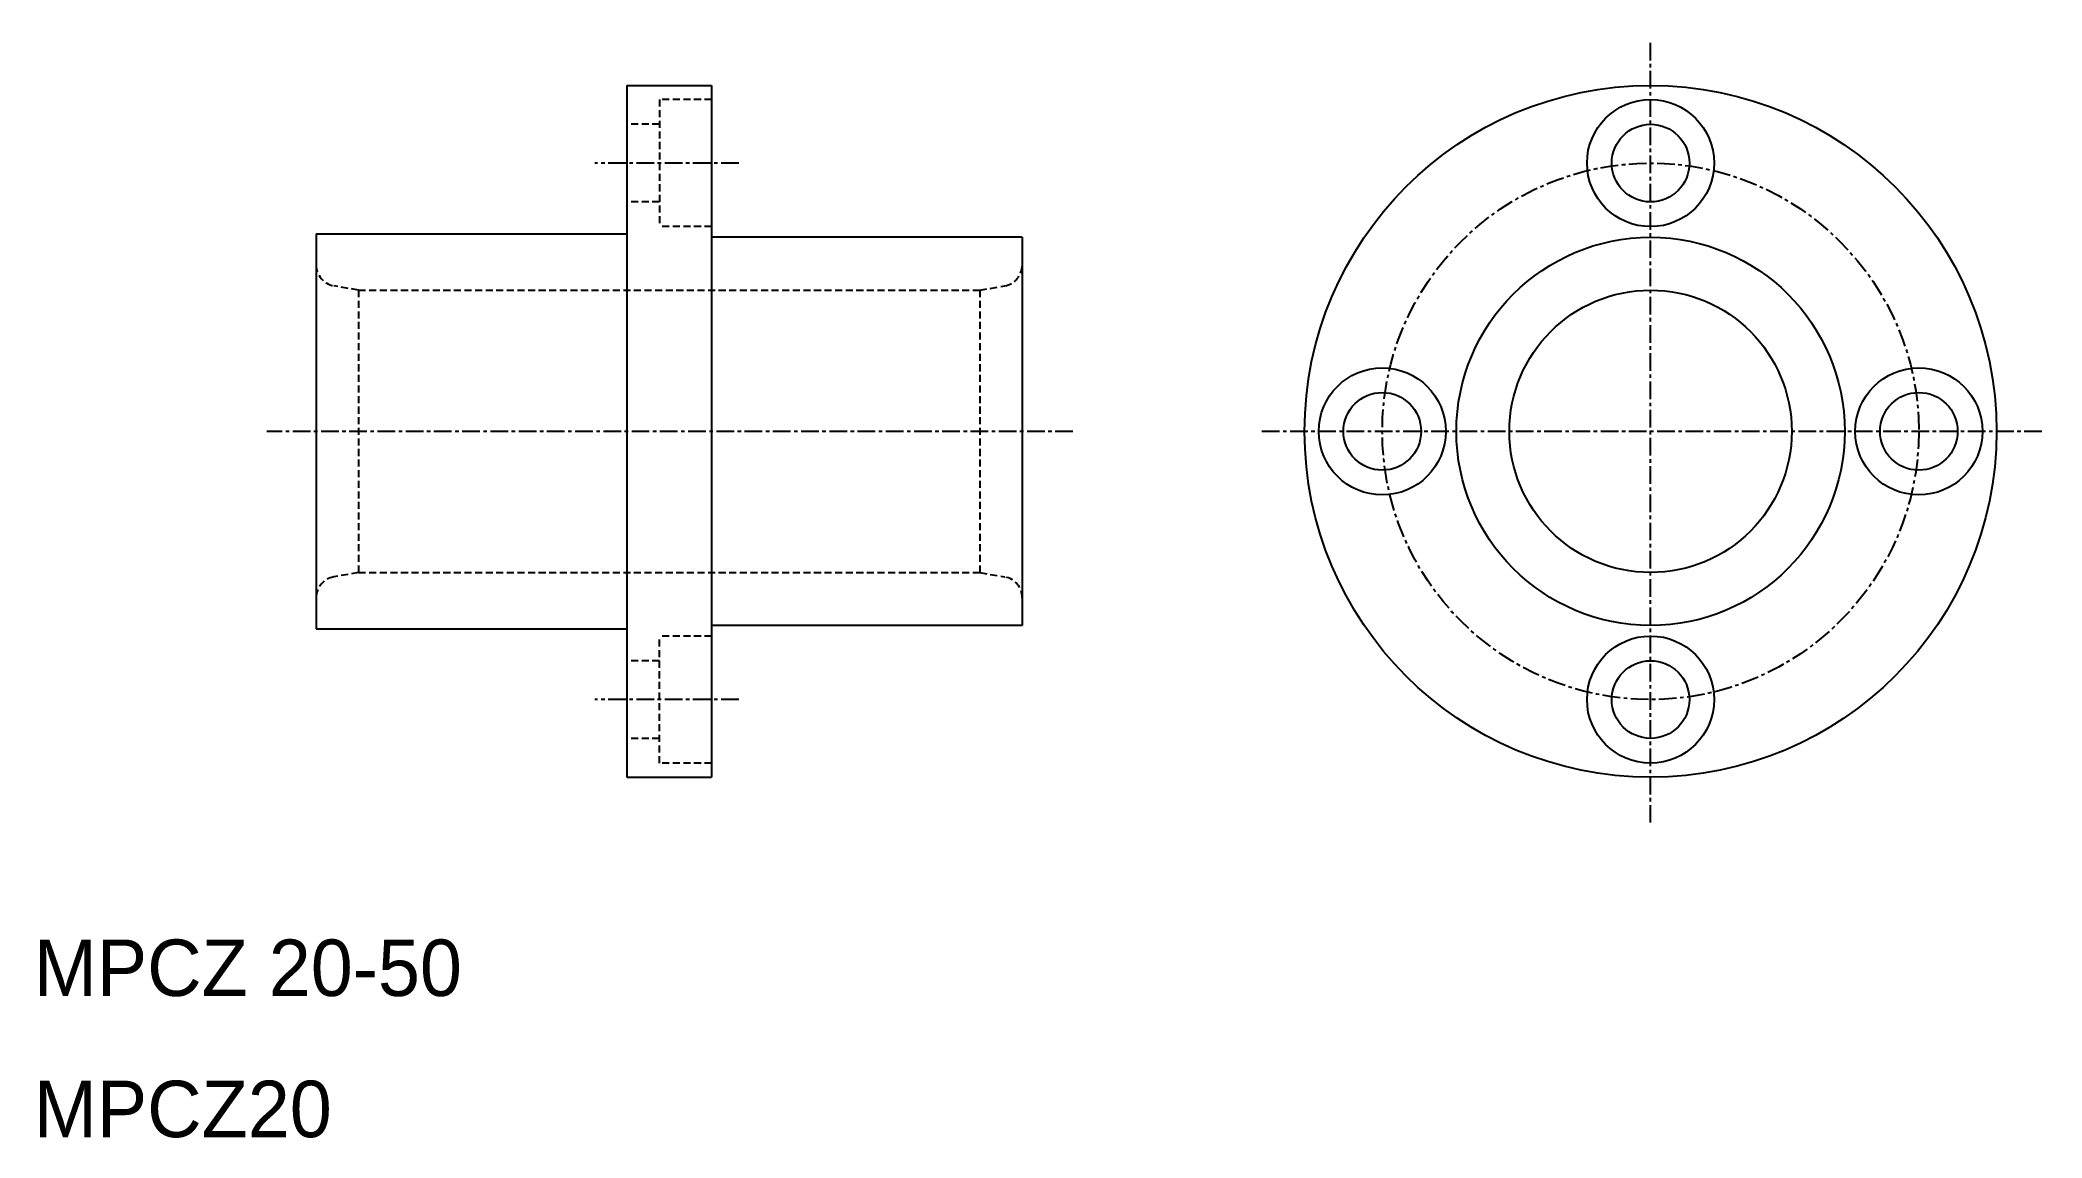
# Model space of a CAD drawing. Extents: x 10 to 152, y 10 to 88.
import ezdxf

# ---------------------------------------------------------------- set-up
doc = ezdxf.new("R2010")
doc.units = 0
doc.linetypes.add('CENTER', pattern=[2, 1.25, -0.25, 0.25, -0.25])
doc.linetypes.add('DASHED', pattern=[0.75, 0.5, -0.25])
doc.layers.get('0').update_dxf_attribs({"linetype": 'CONTINUOUS'})
doc.layers.add('CENTER', color=1, linetype='CENTER')

msp = doc.modelspace()

# ---------------------------------------------------------------- linework, layer by layer
at = {"color": 7, "linetype": 'CONTINUOUS'}
for p, q in [((52, 84.5), (52, 35.5)), ((52, 84.5), (58, 84.5)), ((58, 84.5), (58, 35.5)), ((30, 74), (30, 46)), ((30, 74), (52, 74)), ((80, 73.75), (58, 73.75)), ((80, 73.75), (80, 46.25)), ((30, 46), (52, 46)), ((80, 46.25), (58, 46.25)), ((52, 35.5), (58, 35.5))]:
    msp.add_line(p, q, dxfattribs=at)
at = {"color": 3, "linetype": 'DASHED'}
for p, q in [((54.3, 83.5), (54.3, 74.5)), ((58, 83.5), (54.3, 83.5)), ((54.3, 81.75), (52, 81.75)), ((54.3, 76.25), (52, 76.25)), ((58, 74.5), (54.3, 74.5)), ((33, 70), (31.24, 70.31)), ((33, 70), (77, 70)), ((33, 70), (33, 50)), ((77, 70), (78.76, 70.31)), ((77, 70), (77, 50)), ((33, 50), (31.24, 49.69)), ((33, 50), (77, 50)), ((77, 50), (78.76, 49.69)), ((54.3, 36.5), (54.3, 45.5)), ((58, 45.5), (54.3, 45.5)), ((54.3, 43.75), (52, 43.75)), ((54.3, 38.25), (52, 38.25)), ((58, 36.5), (54.3, 36.5))]:
    msp.add_line(p, q, dxfattribs=at)
at = {"color": 7, "linetype": 'CONTINUOUS'}
for centre, radius in [((124.5, 60), 24.5), ((124.5, 79), 4.5), ((124.5, 79), 2.75), ((124.5, 60), 13.75), ((124.5, 60), 10), ((105.5, 60), 4.5), ((143.5, 60), 4.5), ((105.5, 60), 2.75), ((143.5, 60), 2.75), ((124.5, 41), 4.5), ((124.5, 41), 2.75)]:
    msp.add_circle(centre, radius, dxfattribs=at)
at = {"color": 3, "linetype": 'DASHED'}
for centre, start, end in [((31.5, 71.79), 180, 260), ((78.5, 71.79), 280, 0), ((31.5, 48.21), 100, 180), ((78.5, 48.21), 360, 80)]:
    msp.add_arc(centre, 1.5, start, end, dxfattribs=at)
at = {"layer": 'CENTER', "color": 1, "linetype": 'CENTER'}
for p, q in [((124.5, 32.28), (124.5, 87.72)), ((59.93, 79), (49.74, 79)), ((83.59, 60), (26.51, 60)), ((152.22, 60), (96.78, 60)), ((59.93, 41), (49.74, 41))]:
    msp.add_line(p, q, dxfattribs=at)
msp.add_circle((124.5, 60), 19, dxfattribs=at)

# ---------------------------------------------------------------- texts
at = {"color": 7, "linetype": 'CONTINUOUS'}
for s, p in [('MPCZ 20-50', (10, 20)), ('MPCZ20', (10, 10))]:
    msp.add_text(s, height=4, dxfattribs=at).set_placement(p)

doc.saveas('drawing.dxf')
